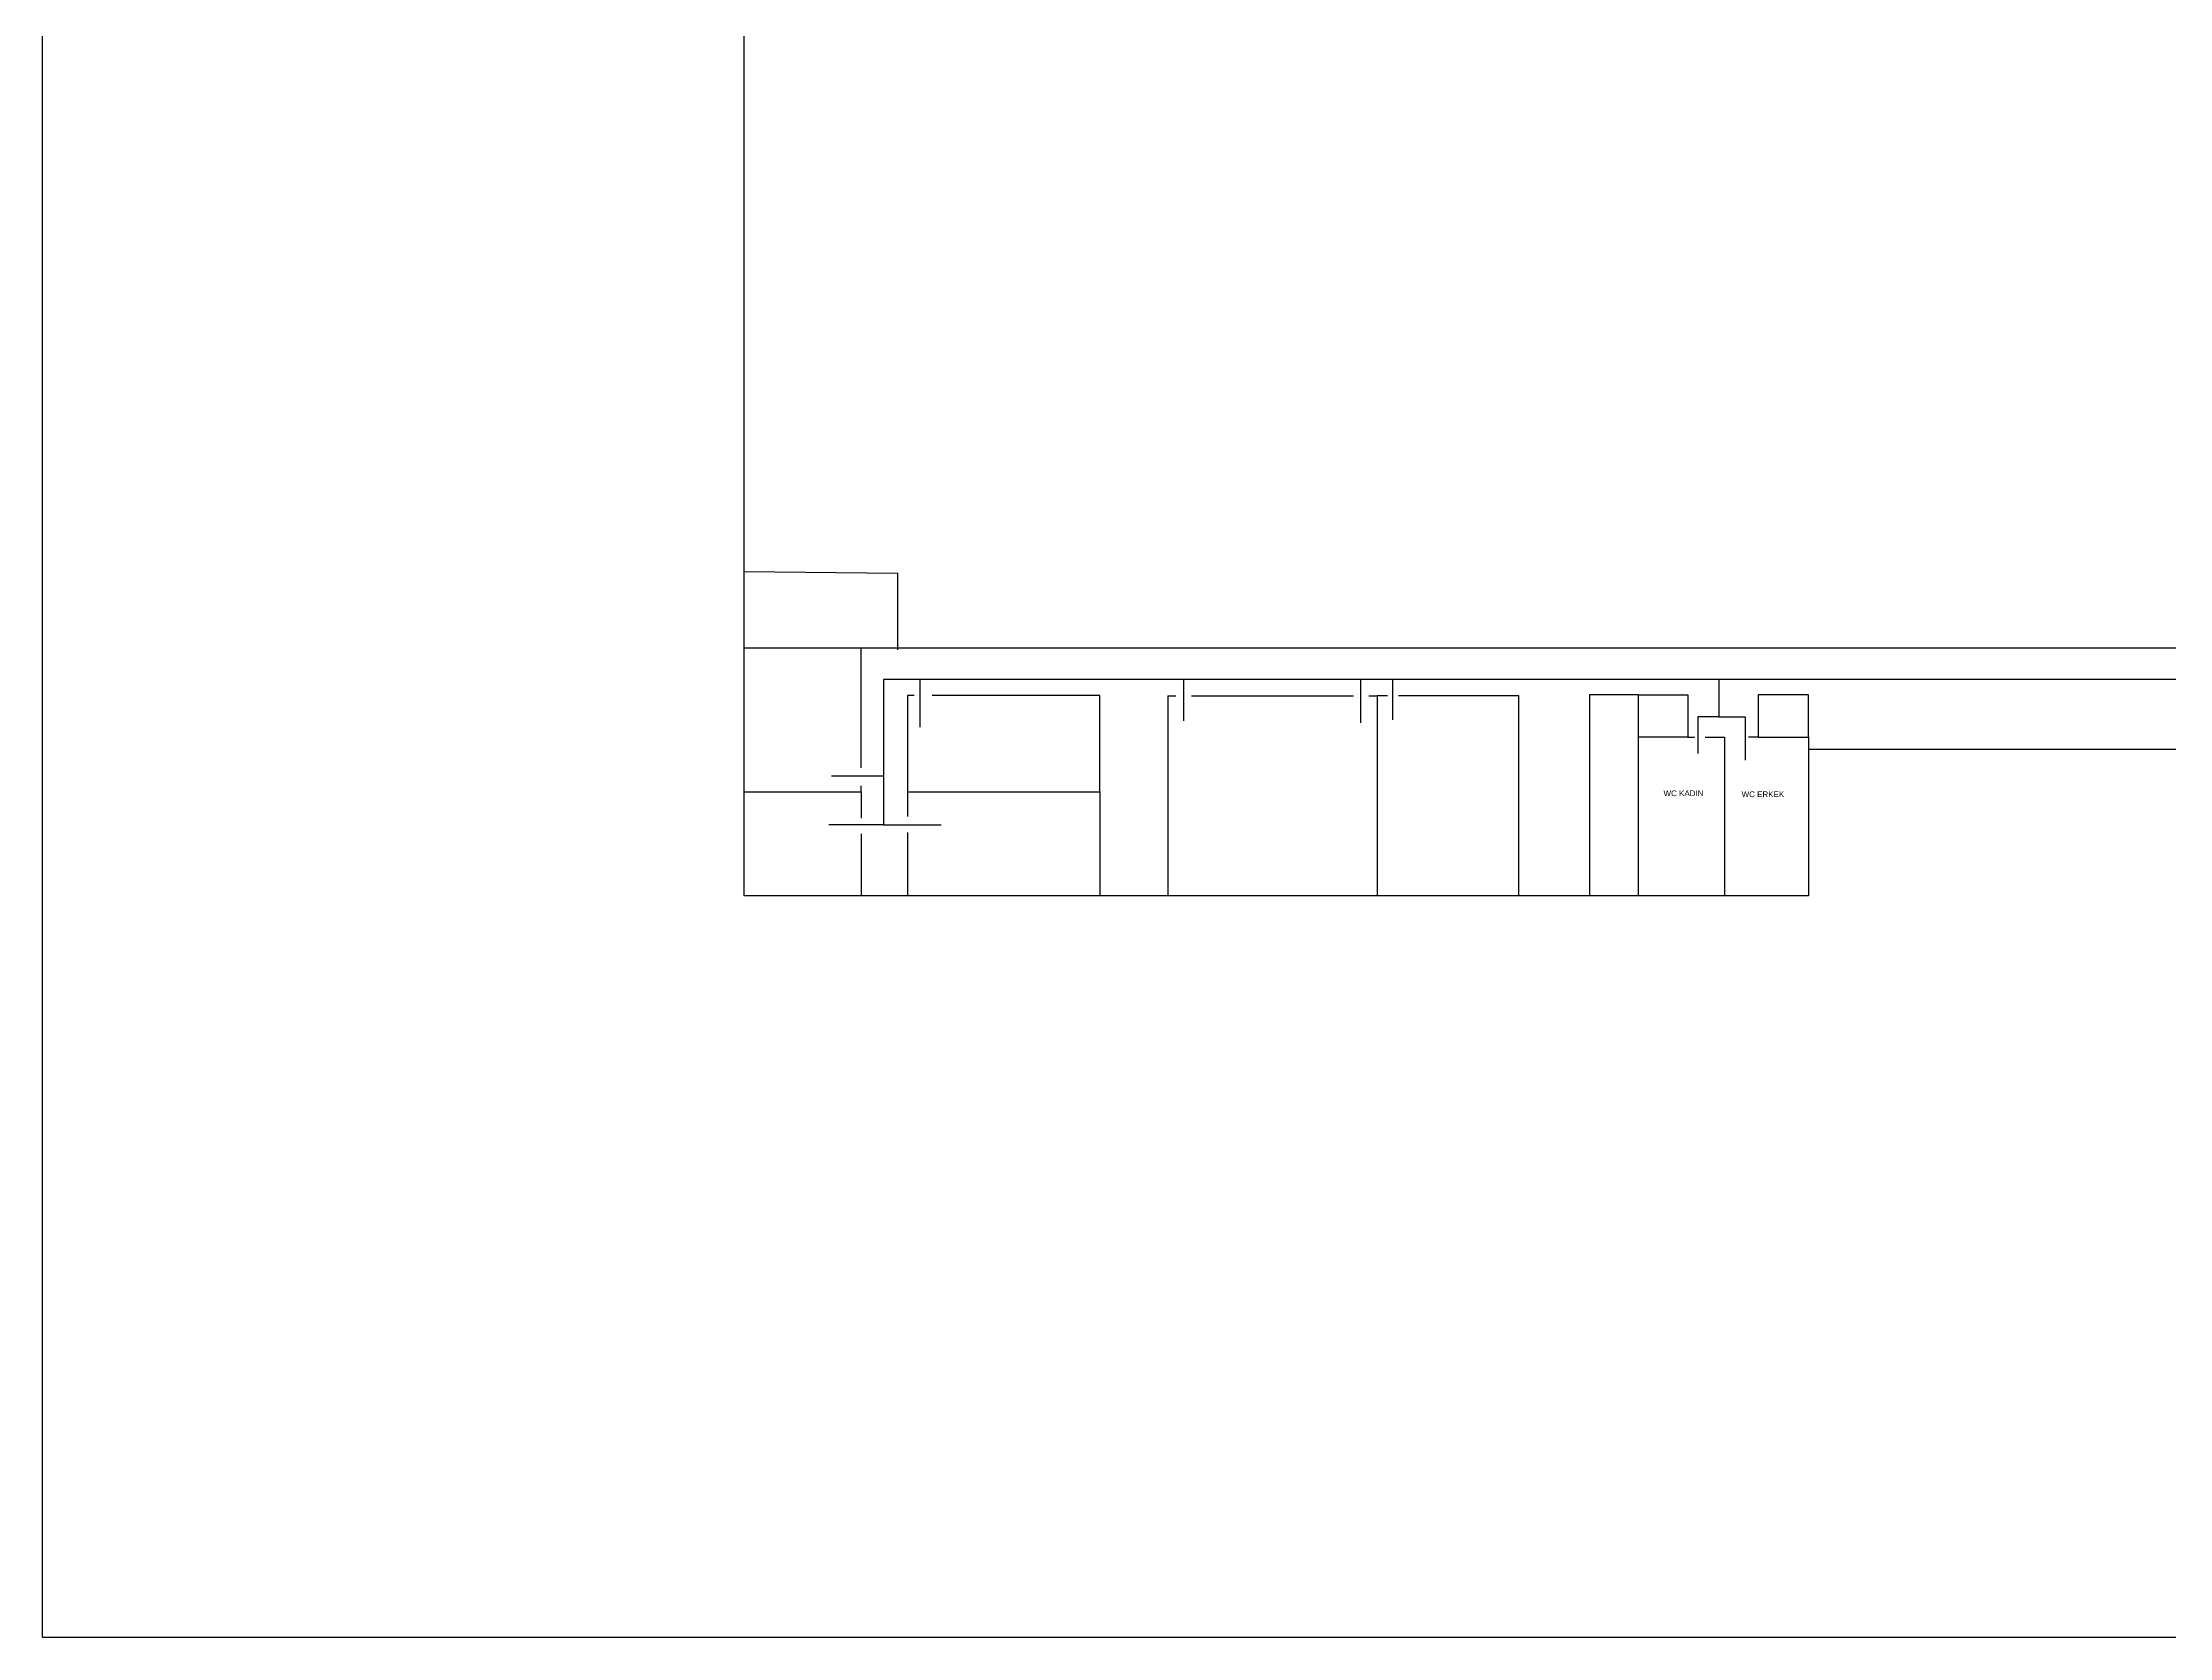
# Model space of a CAD drawing. Header units: metres. Extents: x 38812.6 to 38887.1, y 38457 to 38512.8.
# Drawn here: x 38812.62 to 38849.85, y 38456.99 to 38484.91 of the extents above; entities that cross this region are included whole.
import ezdxf

# ---------------------------------------------------------------- set-up
doc = ezdxf.new("R2010")
doc.units = ezdxf.units.M
doc.header["$MEASUREMENT"] = 0
for name, color, linetype in [('Paths', 70, 'Continuous'), ('Rooms', 10, 'Continuous'), ('Walls', 140, 'Continuous')]:
    doc.layers.add(name, color=color, linetype=linetype)
doc.styles.get("Standard").update_dxf_attribs({"font": 'arial.ttf', "height": 100})
picture_1 = doc.add_image_def('image1.jpg', size_in_pixel=(4032, 3024))

msp = doc.modelspace()

# ---------------------------------------------------------------- linework, layer by layer
at = {"layer": 'Paths'}
for points in [[(38856.675, 38482.574), (38855.345, 38482.574), (38855.345, 38473.756), (38841.961, 38473.756), (38841.961, 38473.106), (38842.418, 38473.106), (38842.418, 38472.348)], [(38827.973, 38473.756), (38827.337, 38473.756), (38827.337, 38472.063), (38826.429, 38472.063)], [(38832.588, 38473.756), (38827.973, 38473.756), (38827.973, 38472.923)], [(38835.686, 38473.756), (38832.588, 38473.756), (38832.588, 38473.033)], [(38836.247, 38473.756), (38835.686, 38473.756), (38835.686, 38473.002)], [(38841.961, 38473.756), (38839.129, 38473.756), (38836.247, 38473.756), (38836.247, 38473.05)], [(38841.961, 38473.106), (38841.593, 38473.106), (38841.593, 38472.46)], [(38827.337, 38472.063), (38827.337, 38471.213), (38826.384, 38471.213)], [(38827.337, 38471.213), (38828.346, 38471.213)]]:
    msp.add_lwpolyline(points, dxfattribs=at)
at = {"layer": 'Walls'}
for points in [[(38853.646, 38493.759), (38853.646, 38490.259), (38854.774, 38490.259), (38854.764, 38474.304), (38826.948, 38474.304)], [(38856.116, 38476.747), (38856.116, 38472.533), (38843.53, 38472.533), (38843.53, 38469.974), (38824.899, 38469.974), (38824.899, 38490.342)], [(38824.899, 38475.646), (38827.586, 38475.62), (38827.586, 38474.278)], [(38826.948, 38472.209), (38826.948, 38474.304), (38824.899, 38474.304)], [(38827.761, 38473.479), (38827.761, 38471.793), (38831.123, 38471.793), (38831.123, 38473.479), (38828.187, 38473.479)], [(38827.875, 38473.479), (38827.761, 38473.479)], [(38832.316, 38473.471), (38832.316, 38469.974)], [(38832.316, 38473.471), (38832.453, 38473.471)], [(38832.727, 38473.471), (38835.566, 38473.471)], [(38835.834, 38473.471), (38835.979, 38473.471), (38835.979, 38469.974)], [(38836.159, 38473.471), (38835.979, 38473.471)], [(38838.457, 38469.974), (38838.457, 38473.471), (38836.35, 38473.471)], [(38840.549, 38473.489), (38839.695, 38473.489), (38839.695, 38469.974)], [(38840.549, 38473.489), (38840.549, 38469.974)], [(38840.549, 38473.489), (38841.415, 38473.489), (38841.415, 38472.747), (38840.549, 38472.747)], [(38842.644, 38473.489), (38842.644, 38472.747), (38843.53, 38472.747), (38843.53, 38473.489), (38842.644, 38473.489)], [(38841.415, 38472.747), (38841.531, 38472.747)], [(38841.72, 38472.747), (38842.058, 38472.747), (38842.058, 38469.974)], [(38842.644, 38472.747), (38842.48, 38472.747)], [(38843.53, 38472.747), (38843.53, 38472.533)], [(38824.899, 38471.793), (38826.948, 38471.793), (38826.948, 38471.331)], [(38826.948, 38471.793), (38826.948, 38471.895)], [(38827.761, 38471.793), (38827.761, 38471.357)], [(38831.123, 38471.793), (38831.123, 38469.974)], [(38826.948, 38471.058), (38826.948, 38469.974)], [(38827.761, 38471.077), (38827.761, 38469.974)]]:
    msp.add_lwpolyline(points, dxfattribs=at)

# ---------------------------------------------------------------- texts
at = {"layer": 'Rooms', "char_height": 0.1, "attachment_point": 1}
for s, insert, width in [('WC KADIN\\P', (38840.991, 38471.816), 0.7196), ('WC ERKEK\\P', (38842.357, 38471.799), 0.78034)]:
    msp.add_mtext(s, dxfattribs=dict(at, insert=insert, width=width))

# ---------------------------------------------------------------- pictures from other files: only their frames are drawn
at = {"layer": 'Walls'}
image = msp.add_image(picture_1, insert=(38812.619, 38456.989), size_in_units=(74.451, 55.839), dxfattribs=at)
image.dxf.flags = 7

doc.saveas('drawing.dxf')
